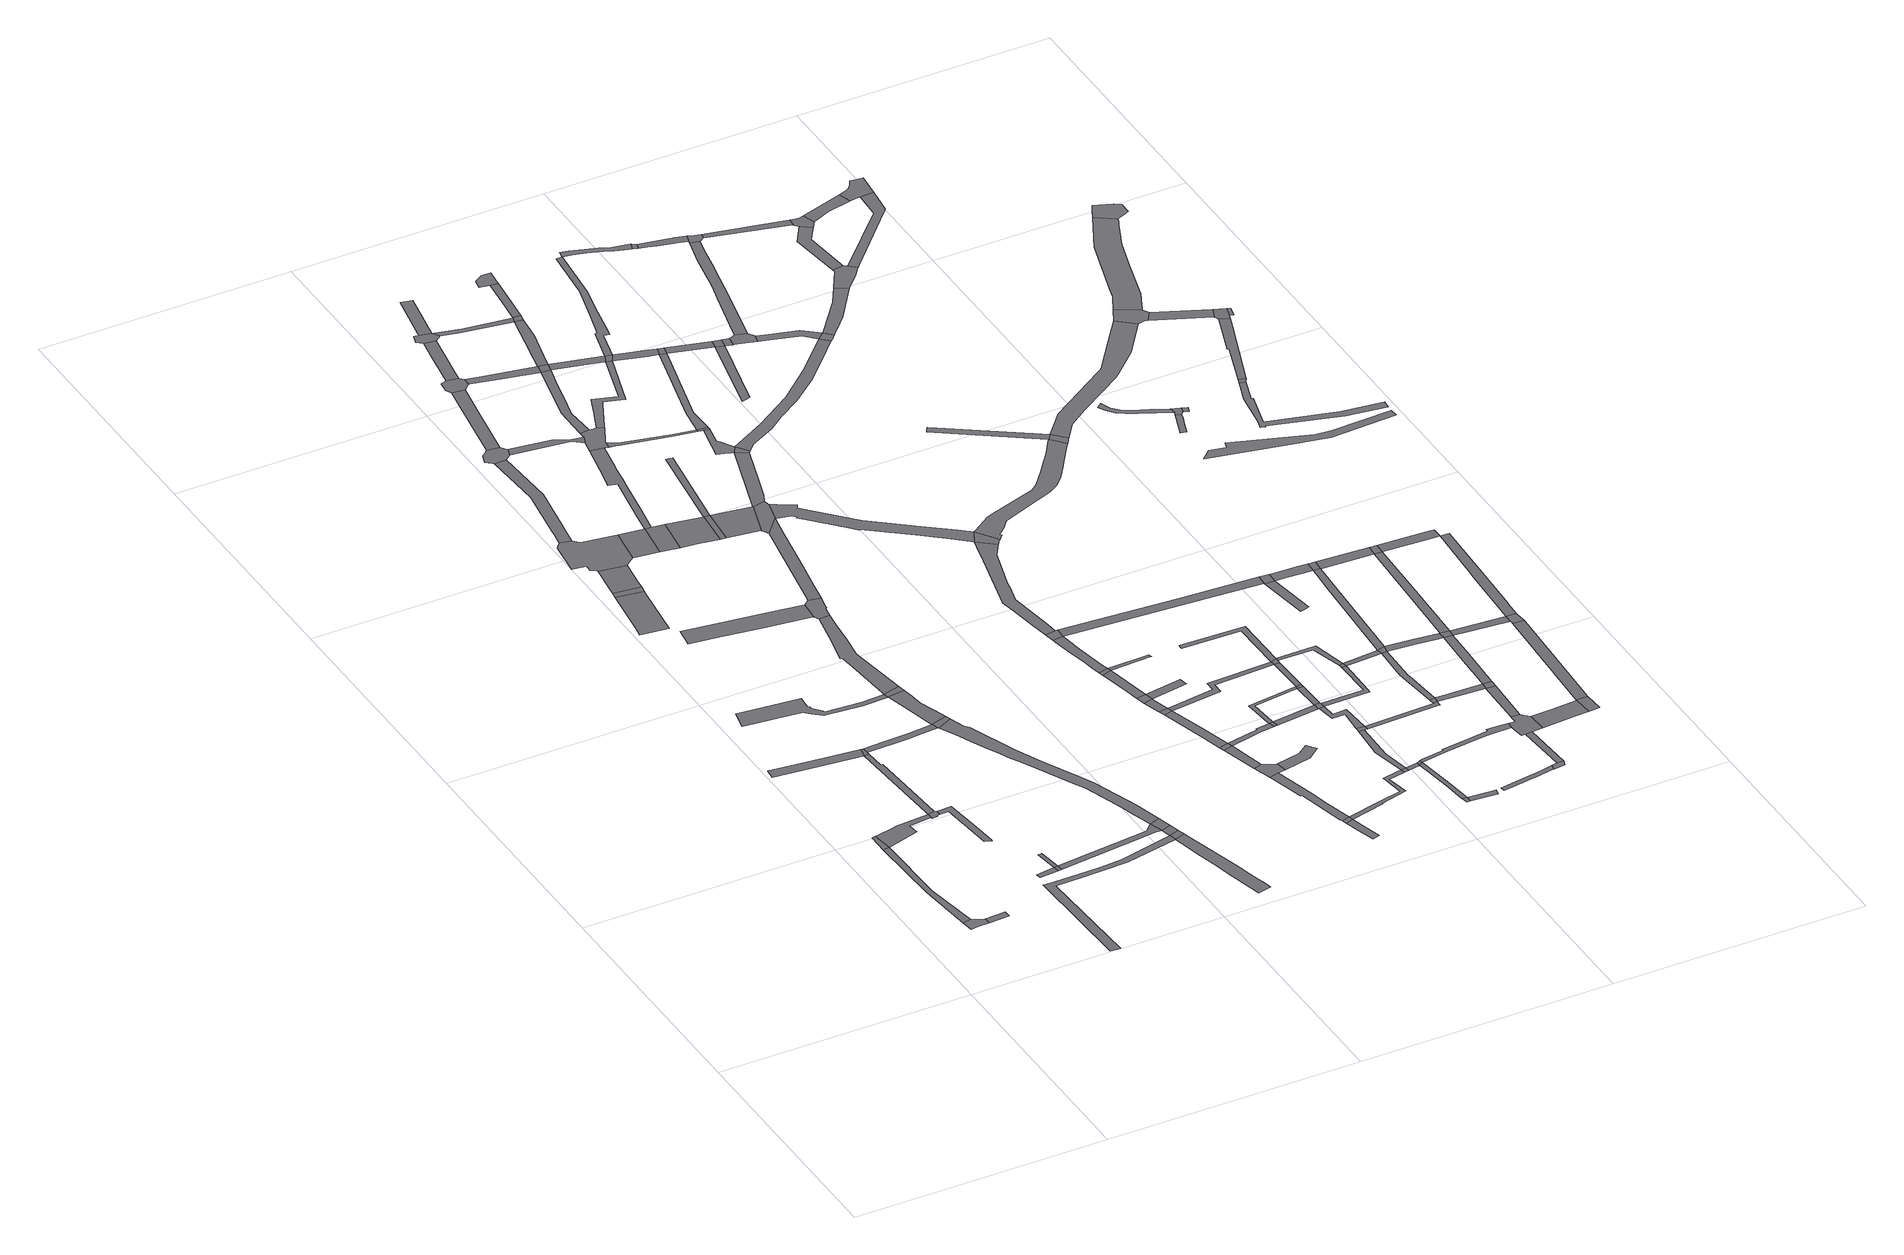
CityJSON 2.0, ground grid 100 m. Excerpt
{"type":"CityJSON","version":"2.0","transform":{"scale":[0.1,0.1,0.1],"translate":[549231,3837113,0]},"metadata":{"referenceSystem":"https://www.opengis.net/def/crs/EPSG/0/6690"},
"CityObjects":{
"road1":{"type":"Road","geometry":[{"type":"MultiSurface","lod":"1","boundaries":[[[0,1,2,3,4,5]]]}]},
"road2":{"type":"Road","attributes":{"RoadStructureAttribute.sectionType":"1"},"geometry":[{"type":"MultiSurface","lod":"1","boundaries":[[[6,7,8,9,1,0]]]}]},
"road3":{"type":"Road","geometry":[{"type":"MultiSurface","lod":"1","boundaries":[[[10,11,12,5,4]]]}]},
"road4":{"type":"Road","geometry":[{"type":"MultiSurface","lod":"1","boundaries":[[[13,14,8,7]]]}]},
"road5":{"type":"Road","attributes":{"RoadStructureAttribute.sectionType":"1"},"geometry":[{"type":"MultiSurface","lod":"1","boundaries":[[[15,16,17,18,13,7,19,20,21,22]]]}]},
"road6":{"type":"Road","attributes":{"RoadStructureAttribute.sectionType":"1"},"geometry":[{"type":"MultiSurface","lod":"1","boundaries":[[[23,24,25,26,27]]]}]},
"road7":{"type":"Road","geometry":[{"type":"MultiSurface","lod":"1","boundaries":[[[28,15,22,29,30,31,32,33]]]}]},
"road8":{"type":"Road","attributes":{"RoadStructureAttribute.sectionType":"1"},"geometry":[{"type":"MultiSurface","lod":"1","boundaries":[[[34,35,36,37,38,39,40,41,33,32]]]}]},
"road9":{"type":"Road","attributes":{"RoadStructureAttribute.sectionType":"1"},"geometry":[{"type":"MultiSurface","lod":"1","boundaries":[[[42,43,44,45]]]}]},
"road10":{"type":"Road","attributes":{"RoadStructureAttribute.sectionType":"1"},"geometry":[{"type":"MultiSurface","lod":"1","boundaries":[[[46,47,48,26,49,15,28]]]}]},
"road11":{"type":"Road","geometry":[{"type":"MultiSurface","lod":"1","boundaries":[[[50,42,45,51]]]}]},
"road12":{"type":"Road","geometry":[{"type":"MultiSurface","lod":"1","boundaries":[[[52,53,42,50]]]}]},
"road13":{"type":"Road","geometry":[{"type":"MultiSurface","lod":"1","boundaries":[[[54,27,26,48,55]]]}]},
"road14":{"type":"Road","attributes":{"RoadStructureAttribute.sectionType":"1"},"geometry":[{"type":"MultiSurface","lod":"1","boundaries":[[[56,57,58,59,60,61,62]]]}]},
"road15":{"type":"Road","attributes":{"RoadStructureAttribute.sectionType":"1"},"geometry":[{"type":"MultiSurface","lod":"1","boundaries":[[[63,64,65,66,67,68,69,70,71,72,73,74,75,76,77,78,79]]]}]},
"road16":{"type":"Road","attributes":{"RoadStructureAttribute.sectionType":"1"},"geometry":[{"type":"MultiSurface","lod":"1","boundaries":[[[80,81,82,83,84,85,86,87,88,89,90,91,92,93,94,95,96,97]]]}]},
"road17":{"type":"Road","geometry":[{"type":"MultiSurface","lod":"1","boundaries":[[[98,56,62,99]]]}]},
"road18":{"type":"Road","attributes":{"RoadStructureAttribute.sectionType":"1"},"geometry":[{"type":"MultiSurface","lod":"1","boundaries":[[[100,101,98,99,102,103]]]}]},
"road19":{"type":"Road","attributes":{"RoadStructureAttribute.sectionType":"1"},"geometry":[{"type":"MultiSurface","lod":"1","boundaries":[[[104,105,106,107,54,55,108,109,110,111,112]]]}]},
"road20":{"type":"Road","geometry":[{"type":"MultiSurface","lod":"1","boundaries":[[[113,114,115,116,117,118,119,120,121,100,103,122,123,124,125,126,127]]]}]},
"road21":{"type":"Road","attributes":{"RoadStructureAttribute.sectionType":"1"},"geometry":[{"type":"MultiSurface","lod":"1","boundaries":[[[128,129,50,51,130,131]]]}]},
"road22":{"type":"Road","attributes":{"RoadStructureAttribute.sectionType":"1"},"geometry":[{"type":"MultiSurface","lod":"1","boundaries":[[[132,133,134,135,136,137,138,139,140,141,142]]]}]},
"road23":{"type":"Road","attributes":{"RoadStructureAttribute.sectionType":"1"},"geometry":[{"type":"MultiSurface","lod":"1","boundaries":[[[143,144,145,146,113,127,147,148,149,150]]]}]},
"road24":{"type":"Road","geometry":[{"type":"MultiSurface","lod":"1","boundaries":[[[151,104,112,152,153]]]}]},
"road25":{"type":"Road","attributes":{"RoadStructureAttribute.sectionType":"1"},"geometry":[{"type":"MultiSurface","lod":"1","boundaries":[[[154,155,156,157,158,159,160,161,162,104,151]]]}]},
"road26":{"type":"Road","geometry":[{"type":"MultiSurface","lod":"1","boundaries":[[[163,79,78,158,157]]]}]},
"road27":{"type":"Road","attributes":{"RoadStructureAttribute.sectionType":"1"},"geometry":[{"type":"MultiSurface","lod":"1","boundaries":[[[124,123,164,165]]]}]},
"road28":{"type":"Road","attributes":{"RoadStructureAttribute.sectionType":"1"},"geometry":[{"type":"MultiSurface","lod":"1","boundaries":[[[166,167,168,169,170,171,172,153,152,173,174,175,176,177,178,179,180,181,182,183,184,185,186,187,128,188]]]}]},
"road29":{"type":"Road","geometry":[{"type":"MultiSurface","lod":"1","boundaries":[[[189,190,191,192,193,194,195,143,150,196,197,198,199,200,201]]]}]},
"road30":{"type":"Road","attributes":{"RoadStructureAttribute.sectionType":"1"},"geometry":[{"type":"MultiSurface","lod":"1","boundaries":[[[202,203,204,205,206,207,208,209,210,79,163,211,212,213,214,215]]]}]},
"road31":{"type":"Road","attributes":{"RoadStructureAttribute.sectionType":"1"},"geometry":[{"type":"MultiSurface","lod":"1","boundaries":[[[216,217,218,219,220,221,222,97,223,224,225,226,227,228,229,230,231,232]]]}]},
"road32":{"type":"Road","geometry":[{"type":"MultiSurface","lod":"1","boundaries":[[[233,80,97,222]]]}]},
"road33":{"type":"Road","attributes":{"RoadStructureAttribute.sectionType":"1"},"geometry":[{"type":"MultiSurface","lod":"1","boundaries":[[[234,131,235,236,80,233]]]}]},
"road34":{"type":"Road","geometry":[{"type":"MultiSurface","lod":"1","boundaries":[[[188,128,131,234]]]}]},
"road35":{"type":"Road","geometry":[{"type":"MultiSurface","lod":"1","boundaries":[[[165,164,237,238,239,240,241]]]}]},
"road36":{"type":"Road","attributes":{"RoadStructureAttribute.sectionType":"1"},"geometry":[{"type":"MultiSurface","lod":"1","boundaries":[[[242,243,244,189,201,245,246]]]}]},
"road37":{"type":"Road","geometry":[{"type":"MultiSurface","lod":"1","boundaries":[[[247,142,141,202,215,248,249,250,251]]]}]},
"road38":{"type":"Road","attributes":{"RoadStructureAttribute.sectionType":"1"},"geometry":[{"type":"MultiSurface","lod":"1","boundaries":[[[252,239,238,253,254,255,256]]]}]},
"road39":{"type":"Road","attributes":{"RoadStructureAttribute.sectionType":"1"},"geometry":[{"type":"MultiSurface","lod":"1","boundaries":[[[257,258,259,198,197,260,261,262,263,264]]]}]},
"road40":{"type":"Road","attributes":{"RoadStructureAttribute.sectionType":"1"},"geometry":[{"type":"MultiSurface","lod":"1","boundaries":[[[265,266,267,268,269,270,271,165,241,272,273,274,275,276,277]]]}]},
"road41":{"type":"Road","geometry":[{"type":"MultiSurface","lod":"1","boundaries":[[[278,279,280,242,246,281,282,283,284,285]]]}]},
"road42":{"type":"Road","geometry":[{"type":"MultiSurface","lod":"1","boundaries":[[[256,255,286,287]]]}]},
"road43":{"type":"Road","attributes":{"RoadStructureAttribute.sectionType":"1"},"geometry":[{"type":"MultiSurface","lod":"1","boundaries":[[[288,289,290,278,285,291,292,293]]]}]},
"road44":{"type":"Road","attributes":{"RoadStructureAttribute.sectionType":"1"},"geometry":[{"type":"MultiSurface","lod":"1","boundaries":[[[294,295,296,297,298,299,300,247,251]]]}]},
"road45":{"type":"Road","attributes":{"RoadStructureAttribute.sectionType":"1"},"geometry":[{"type":"MultiSurface","lod":"1","boundaries":[[[301,287,286,302,303]]]}]},
"road46":{"type":"Road","geometry":[{"type":"MultiSurface","lod":"1","boundaries":[[[304,305,306,307,308,264,263,309,265,277,310,311,312,313,314,315,316]]]}]},
"road47":{"type":"Road","geometry":[{"type":"MultiSurface","lod":"1","boundaries":[[[317,318,319,320,288,293,321,322,323,324]]]}]},
"road48":{"type":"Road","geometry":[{"type":"MultiSurface","lod":"1","boundaries":[[[325,326,327,256,287]]]}]},
"road49":{"type":"Road","attributes":{"RoadStructureAttribute.sectionType":"1"},"geometry":[{"type":"MultiSurface","lod":"1","boundaries":[[[328,329,330,284,283,331,332,333,334]]]}]},
"road50":{"type":"Road","attributes":{"RoadStructureAttribute.sectionType":"1"},"geometry":[{"type":"MultiSurface","lod":"1","boundaries":[[[335,336,324,323,337,338]]]}]},
"road51":{"type":"Road","geometry":[{"type":"MultiSurface","lod":"1","boundaries":[[[339,340,341,303,302,342,343,299,298,344]]]}]},
"road52":{"type":"Road","attributes":{"RoadStructureAttribute.sectionType":"1"},"geometry":[{"type":"MultiSurface","lod":"1","boundaries":[[[333,345,346,347,348,349,306,305,350,351,352,353,354]]]}]},
"road53":{"type":"Road","attributes":{"RoadStructureAttribute.sectionType":"1"},"geometry":[{"type":"MultiSurface","lod":"1","boundaries":[[[355,356,357,358,312,311,359,360,361,362,363]]]}]},
"road54":{"type":"Road","geometry":[{"type":"MultiSurface","lod":"1","boundaries":[[[334,333,354,364]]]}]},
"road55":{"type":"Road","attributes":{"RoadStructureAttribute.sectionType":"1"},"geometry":[{"type":"MultiSurface","lod":"1","boundaries":[[[365,366,323,322,367,368,369]]]}]},
"road56":{"type":"Road","attributes":{"RoadStructureAttribute.sectionType":"1"},"geometry":[{"type":"MultiSurface","lod":"1","boundaries":[[[370,371,372,373,374,375]]]}]},
"road57":{"type":"Road","attributes":{"RoadStructureAttribute.sectionType":"1"},"geometry":[{"type":"MultiSurface","lod":"1","boundaries":[[[376,377,303,341,378,379,380]]]}]},
"road58":{"type":"Road","attributes":{"RoadStructureAttribute.sectionType":"1"},"geometry":[{"type":"MultiSurface","lod":"1","boundaries":[[[381,382,383,384,385,386,387,388,316,315,389,390,391,392,393,394,395]]]}]},
"road59":{"type":"Road","geometry":[{"type":"MultiSurface","lod":"1","boundaries":[[[396,397,372,371]]]}]},
"road60":{"type":"Road","attributes":{"RoadStructureAttribute.sectionType":"1"},"geometry":[{"type":"MultiSurface","lod":"1","boundaries":[[[398,399,400,401,402,403,404,405,397,396]]]}]},
"road61":{"type":"Road","attributes":{"RoadStructureAttribute.sectionType":"1"},"geometry":[{"type":"MultiSurface","lod":"1","boundaries":[[[406,407,408,409,410]]]}]},
"road62":{"type":"Road","geometry":[{"type":"MultiSurface","lod":"1","boundaries":[[[411,412,408,407]]]}]},
"road63":{"type":"Road","attributes":{"RoadStructureAttribute.sectionType":"1"},"geometry":[{"type":"MultiSurface","lod":"1","boundaries":[[[413,414,415,416,417,412,411]]]}]},
"road64":{"type":"Road","geometry":[{"type":"MultiSurface","lod":"1","boundaries":[[[418,419,416,415]]]}]},
"road65":{"type":"Road","attributes":{"RoadStructureAttribute.sectionType":"1"},"geometry":[{"type":"MultiSurface","lod":"1","boundaries":[[[420,421,422,419,418]]]}]},
"road66":{"type":"Road","geometry":[{"type":"MultiSurface","lod":"1","boundaries":[[[423,424,425,422,421]]]}]},
"road67":{"type":"Road","geometry":[{"type":"MultiSurface","lod":"1","boundaries":[[[410,409,401,400,426,427]]]}]},
"road68":{"type":"Road","attributes":{"RoadStructureAttribute.sectionType":"1"},"geometry":[{"type":"MultiSurface","lod":"1","boundaries":[[[428,429,430,431,424,423]]]}]},
"road69":{"type":"Road","attributes":{"RoadStructureAttribute.sectionType":"1"},"geometry":[{"type":"MultiSurface","lod":"1","boundaries":[[[368,432,433,434,435,436,334,364,437,438,439,440,441,442]]]}]},
"road70":{"type":"Road","geometry":[{"type":"MultiSurface","lod":"1","boundaries":[[[443,444,430,429]]]}]},
"road71":{"type":"Road","attributes":{"RoadStructureAttribute.sectionType":"1"},"geometry":[{"type":"MultiSurface","lod":"1","boundaries":[[[445,446,447,448,449,450,451,452,453,454,455,456,457,458,444,443]]]}]},
"road72":{"type":"Road","attributes":{"RoadStructureAttribute.sectionType":"1"},"geometry":[{"type":"MultiSurface","lod":"1","boundaries":[[[364,354,459,381,460]]]}]},
"road73":{"type":"Road","geometry":[{"type":"MultiSurface","lod":"1","boundaries":[[[461,462,452,451,463]]]}]},
"road74":{"type":"Road","attributes":{"RoadStructureAttribute.sectionType":"1"},"geometry":[{"type":"MultiSurface","lod":"1","boundaries":[[[464,465,466,467,468,376,469,470,471,472,473,474]]]}]},
"road75":{"type":"Road","geometry":[{"type":"MultiSurface","lod":"1","boundaries":[[[363,362,464,474,475]]]}]},
"road76":{"type":"Road","geometry":[{"type":"MultiSurface","lod":"1","boundaries":[[[469,376,380,476]]]}]},
"road77":{"type":"Road","attributes":{"RoadStructureAttribute.sectionType":"1"},"geometry":[{"type":"MultiSurface","lod":"1","boundaries":[[[477,478,479,480,481,482,483,484,485,486,487,488,489,344,298,490,491,492,493,494,495,496,497,498,499,500,501,502,503,504,505,506]]]}]},
"road78":{"type":"Road","geometry":[{"type":"MultiSurface","lod":"1","boundaries":[[[507,369,368,442,508]]]}]},
"road79":{"type":"Road","geometry":[{"type":"MultiSurface","lod":"1","boundaries":[[[509,510,423,421]]]}]},
"road80":{"type":"Road","attributes":{"RoadStructureAttribute.sectionType":"1"},"geometry":[{"type":"MultiSurface","lod":"1","boundaries":[[[511,512,513,514,515,411,407,516,517,518]]]}]},
"road81":{"type":"Road","geometry":[{"type":"MultiSurface","lod":"1","boundaries":[[[519,520,521,522,443,429]]]}]},
"road82":{"type":"Road","geometry":[{"type":"MultiSurface","lod":"1","boundaries":[[[523,524,525,526,427,426]]]}]},
"road83":{"type":"Road","attributes":{"RoadStructureAttribute.sectionType":"1"},"geometry":[{"type":"MultiSurface","lod":"1","boundaries":[[[527,528,529,507,508,530,531]]]}]},
"road84":{"type":"Road","geometry":[{"type":"MultiSurface","lod":"1","boundaries":[[[460,381,395,532]]]}]},
"road85":{"type":"Road","attributes":{"RoadStructureAttribute.sectionType":"1"},"geometry":[{"type":"MultiSurface","lod":"1","boundaries":[[[505,533,534,535,536,537,538,539,540,462,461,541,542,543,544,545,546,547]]]}]},
"road86":{"type":"Road","attributes":{"RoadStructureAttribute.sectionType":"1"},"geometry":[{"type":"MultiSurface","lod":"1","boundaries":[[[548,549,550,551,552,553,554,396,371,555,556,557,558,559]]]}]},
"road87":{"type":"Road","geometry":[{"type":"MultiSurface","lod":"1","boundaries":[[[560,561,562,563,527,531,564,565,566]]]}]},
"road88":{"type":"Road","attributes":{"RoadStructureAttribute.sectionType":"1"},"geometry":[{"type":"MultiSurface","lod":"1","boundaries":[[[567,568,569,570,571,363,475,572,573]]]}]},
"road89":{"type":"Road","geometry":[{"type":"MultiSurface","lod":"1","boundaries":[[[574,511,518,575]]]}]},
"road90":{"type":"Road","attributes":{"RoadStructureAttribute.sectionType":"1"},"geometry":[{"type":"MultiSurface","lod":"1","boundaries":[[[576,532,395,577,567,578]]]}]},
"road91":{"type":"Road","attributes":{"RoadStructureAttribute.sectionType":"1"},"geometry":[{"type":"MultiSurface","lod":"1","boundaries":[[[579,580,581,418,415,582,583,584]]]}]},
"road92":{"type":"Road","geometry":[{"type":"MultiSurface","lod":"1","boundaries":[[[506,505,547,585,586,587,588,589]]]}]},
"road93":{"type":"Road","attributes":{"RoadStructureAttribute.sectionType":"1"},"geometry":[{"type":"MultiSurface","lod":"1","boundaries":[[[590,591,592,574,575,593,594]]]}]},
"road94":{"type":"Road","attributes":{"RoadStructureAttribute.sectionType":"1"},"geometry":[{"type":"MultiSurface","lod":"1","boundaries":[[[595,596,597,598,599,600,601,602,603,604,605,606,607,608,609,460,532]]]}]},
"road95":{"type":"Road","geometry":[{"type":"MultiSurface","lod":"1","boundaries":[[[578,567,573,610]]]}]},
"road96":{"type":"Road","attributes":{"RoadStructureAttribute.sectionType":"1"},"geometry":[{"type":"MultiSurface","lod":"1","boundaries":[[[611,612,613,511,574,614,615,616]]]}]},
"road97":{"type":"Road","geometry":[{"type":"MultiSurface","lod":"1","boundaries":[[[617,548,559,618]]]}]},
"road98":{"type":"Road","geometry":[{"type":"MultiSurface","lod":"1","boundaries":[[[619,620,621,622]]]}]},
"road99":{"type":"Road","attributes":{"RoadStructureAttribute.sectionType":"1"},"geometry":[{"type":"MultiSurface","lod":"1","boundaries":[[[623,624,548,617,625,626]]]}]},
"road100":{"type":"Road","attributes":{"RoadStructureAttribute.sectionType":"1"},"geometry":[{"type":"MultiSurface","lod":"1","boundaries":[[[627,617,618,628]]]}]},
"road101":{"type":"Road","attributes":{"RoadStructureAttribute.sectionType":"1"},"geometry":[{"type":"MultiSurface","lod":"1","boundaries":[[[629,630,628,631,632,619,622]]]}]},
"road102":{"type":"Road","attributes":{"RoadStructureAttribute.sectionType":"1"},"geometry":[{"type":"MultiSurface","lod":"1","boundaries":[[[633,634,635,636,637,638]]]}]},
"road103":{"type":"Road","attributes":{"RoadStructureAttribute.sectionType":"1"},"geometry":[{"type":"MultiSurface","lod":"1","boundaries":[[[610,573,633,639]]]}]},
"road104":{"type":"Road","geometry":[{"type":"MultiSurface","lod":"1","boundaries":[[[640,641,590,594,642,643,644,645]]]}]},
"road105":{"type":"Road","geometry":[{"type":"MultiSurface","lod":"1","boundaries":[[[646,627,628,630]]]}]},
"road106":{"type":"Road","attributes":{"RoadStructureAttribute.sectionType":"1"},"geometry":[{"type":"MultiSurface","lod":"1","boundaries":[[[647,648,649,650,651,579,652]]]}]},
"road107":{"type":"Road","geometry":[{"type":"MultiSurface","lod":"1","boundaries":[[[653,623,626,654,655]]]}]},
"road108":{"type":"Road","attributes":{"RoadStructureAttribute.sectionType":"1"},"geometry":[{"type":"MultiSurface","lod":"1","boundaries":[[[656,657,643,642,658,659,653,655]]]}]},
"road109":{"type":"Road","attributes":{"RoadStructureAttribute.sectionType":"1"},"geometry":[{"type":"MultiSurface","lod":"1","boundaries":[[[660,616,590,641]]]}]},
"road110":{"type":"Road","attributes":{"RoadStructureAttribute.sectionType":"1"},"geometry":[{"type":"MultiSurface","lod":"1","boundaries":[[[661,622,621,662,663,664,665]]]}]},
"road111":{"type":"Road","attributes":{"RoadStructureAttribute.sectionType":"1"},"geometry":[{"type":"MultiSurface","lod":"1","boundaries":[[[666,667,668,669,670,671,469,476,672,673,674,675,676,677,678]]]}]},
"road112":{"type":"Road","geometry":[{"type":"MultiSurface","lod":"1","boundaries":[[[679,611,616,660]]]}]},
"road113":{"type":"Road","attributes":{"RoadStructureAttribute.sectionType":"1"},"geometry":[{"type":"MultiSurface","lod":"1","boundaries":[[[680,681,463,451,682,683,684]]]}]},
"road114":{"type":"Road","attributes":{"RoadStructureAttribute.sectionType":"1"},"geometry":[{"type":"MultiSurface","lod":"1","boundaries":[[[685,584,611,679]]]}]},
"road115":{"type":"Road","geometry":[{"type":"MultiSurface","lod":"1","boundaries":[[[639,633,638,686]]]}]},
"road116":{"type":"Road","geometry":[{"type":"MultiSurface","lod":"1","boundaries":[[[652,579,584,685,687]]]}]},
"road117":{"type":"Road","attributes":{"RoadStructureAttribute.sectionType":"1"},"geometry":[{"type":"MultiSurface","lod":"1","boundaries":[[[686,638,688,689]]]}]},
"road118":{"type":"Road","attributes":{"RoadStructureAttribute.sectionType":"1"},"geometry":[{"type":"MultiSurface","lod":"1","boundaries":[[[690,691,692,693,694,645,644]]]}]},
"road119":{"type":"Road","geometry":[{"type":"MultiSurface","lod":"1","boundaries":[[[695,696,697,689,688,698,699,700,701,702,703]]]}]},
"road120":{"type":"Road","attributes":{"RoadStructureAttribute.sectionType":"1"},"geometry":[{"type":"MultiSurface","lod":"1","boundaries":[[[704,705,706,707,708,655,654]]]}]},
"road121":{"type":"Road","attributes":{"RoadStructureAttribute.sectionType":"1"},"geometry":[{"type":"MultiSurface","lod":"1","boundaries":[[[709,652,687,710,711,712]]]}]},
"road122":{"type":"Road","attributes":{"RoadStructureAttribute.sectionType":"1"},"geometry":[{"type":"MultiSurface","lod":"1","boundaries":[[[713,714,715,716,717,718,602,719,720,721,722,723,724,725,726]]]}]},
"road123":{"type":"Road","attributes":{"RoadStructureAttribute.sectionType":"1"},"geometry":[{"type":"MultiSurface","lod":"1","boundaries":[[[727,728,729,730,731,732,733,646,630,734,735,736,737,738,739,740]]]}]},
"road124":{"type":"Road","attributes":{"RoadStructureAttribute.sectionType":"1"},"geometry":[{"type":"MultiSurface","lod":"1","boundaries":[[[741,742,743,744,745,746,747,748,749,750,506,589,751,752,753,754,755,756,757,758,759,760,761,762,763,764,765]]]}]},
"road125":{"type":"Road","attributes":{"RoadStructureAttribute.sectionType":"1"},"geometry":[{"type":"MultiSurface","lod":"1","boundaries":[[[766,767,768,769,770,771,772,773,774,775,776]]]}]},
"road126":{"type":"Road","geometry":[{"type":"MultiSurface","lod":"1","boundaries":[[[712,711,693,692]]]}]},
"road127":{"type":"Road","attributes":{"RoadStructureAttribute.sectionType":"1"},"geometry":[{"type":"MultiSurface","lod":"1","boundaries":[[[777,778,779,701,700,780,781,782,666,783]]]}]},
"road128":{"type":"Road","geometry":[{"type":"MultiSurface","lod":"1","boundaries":[[[726,725,784,785]]]}]},
"road129":{"type":"Road","geometry":[{"type":"MultiSurface","lod":"1","boundaries":[[[786,787,708,707]]]}]},
"road130":{"type":"Road","attributes":{"RoadStructureAttribute.sectionType":"1"},"geometry":[{"type":"MultiSurface","lod":"1","boundaries":[[[788,712,692,789]]]}]},
"road131":{"type":"Road","attributes":{"RoadStructureAttribute.sectionType":"1"},"geometry":[{"type":"MultiSurface","lod":"1","boundaries":[[[790,791,792,793,794,795,796,797,798,695,703,799,800,801,802,803,804]]]}]},
"road132":{"type":"Road","geometry":[{"type":"MultiSurface","lod":"1","boundaries":[[[805,806,807,766,776,808,809,810,811,812]]]}]},
"road133":{"type":"Road","attributes":{"RoadStructureAttribute.sectionType":"1"},"geometry":[{"type":"MultiSurface","lod":"1","boundaries":[[[813,814,815,816,789,817,818,787,786]]]}]},
"road134":{"type":"Road","attributes":{"RoadStructureAttribute.sectionType":"1"},"geometry":[{"type":"MultiSurface","lod":"1","boundaries":[[[819,820,821,741,822]]]}]},
"road135":{"type":"Road","geometry":[{"type":"MultiSurface","lod":"1","boundaries":[[[783,666,678,823,824,825]]]}]},
"road136":{"type":"Road","attributes":{"RoadStructureAttribute.sectionType":"1"},"geometry":[{"type":"MultiSurface","lod":"1","boundaries":[[[826,827,828,805,812]]]}]},
"road137":{"type":"Road","attributes":{"RoadStructureAttribute.sectionType":"1"},"geometry":[{"type":"MultiSurface","lod":"1","boundaries":[[[829,830,785,784,831,832,833,834,835]]]}]},
"road138":{"type":"Road","geometry":[{"type":"MultiSurface","lod":"1","boundaries":[[[836,837,838,839,840,841]]]}]},
"road139":{"type":"Road","geometry":[{"type":"MultiSurface","lod":"1","boundaries":[[[842,788,789,816]]]}]},
"road140":{"type":"Road","attributes":{"RoadStructureAttribute.sectionType":"1"},"geometry":[{"type":"MultiSurface","lod":"1","boundaries":[[[843,786,707,844,845,846]]]}]},
"road141":{"type":"Road","geometry":[{"type":"MultiSurface","lod":"1","boundaries":[[[684,683,841,840,847]]]}]},
"road142":{"type":"Road","geometry":[{"type":"MultiSurface","lod":"1","boundaries":[[[848,849,850,851,852,740,739,853,854,855,828,827,856,857,858,859]]]}]},
"road143":{"type":"Road","attributes":{"RoadStructureAttribute.sectionType":"1"},"geometry":[{"type":"MultiSurface","lod":"1","boundaries":[[[845,848,859,860]]]}]},
"road144":{"type":"Road","geometry":[{"type":"MultiSurface","lod":"1","boundaries":[[[835,834,790,804,861,862,863,864]]]}]},
"road145":{"type":"Road","attributes":{"RoadStructureAttribute.sectionType":"1"},"geometry":[{"type":"MultiSurface","lod":"1","boundaries":[[[865,866,867,868,788,842,869,870,871]]]}]},
"road146":{"type":"Road","attributes":{"RoadStructureAttribute.sectionType":"1"},"geometry":[{"type":"MultiSurface","lod":"1","boundaries":[[[872,842,816,873,874,875,876]]]}]},
"road147":{"type":"Road","attributes":{"RoadStructureAttribute.sectionType":"1"},"geometry":[{"type":"MultiSurface","lod":"1","boundaries":[[[877,878,847,840,879,880,865,881]]]}]},
"road148":{"type":"Road","geometry":[{"type":"MultiSurface","lod":"1","boundaries":[[[846,845,860,882]]]}]},
"road149":{"type":"Road","geometry":[{"type":"MultiSurface","lod":"1","boundaries":[[[822,741,765,883]]]}]},
"road150":{"type":"Road","attributes":{"RoadStructureAttribute.sectionType":"1"},"geometry":[{"type":"MultiSurface","lod":"1","boundaries":[[[884,885,886,825,824,887,888,889]]]}]},
"road151":{"type":"Road","attributes":{"RoadStructureAttribute.sectionType":"1"},"geometry":[{"type":"MultiSurface","lod":"1","boundaries":[[[890,891,857,856,892,893]]]}]},
"road152":{"type":"Road","attributes":{"RoadStructureAttribute.sectionType":"1"},"geometry":[{"type":"MultiSurface","lod":"1","boundaries":[[[875,894,895,896,897,898,846,882,899,900,901,902,903,904]]]}]},
"road153":{"type":"Road","geometry":[{"type":"MultiSurface","lod":"1","boundaries":[[[881,865,871,905]]]}]},
"road154":{"type":"Road","geometry":[{"type":"MultiSurface","lod":"1","boundaries":[[[876,875,904,906,907]]]}]},
"road155":{"type":"Road","attributes":{"RoadStructureAttribute.sectionType":"1"},"geometry":[{"type":"MultiSurface","lod":"1","boundaries":[[[863,862,908,909,910]]]}]},
"road156":{"type":"Road","geometry":[{"type":"MultiSurface","lod":"1","boundaries":[[[911,890,893,912,913,914]]]}]},
"road157":{"type":"Road","geometry":[{"type":"MultiSurface","lod":"1","boundaries":[[[915,916,917,884,889,918,919,920,921]]]}]},
"road158":{"type":"Road","attributes":{"RoadStructureAttribute.sectionType":"1"},"geometry":[{"type":"MultiSurface","lod":"1","boundaries":[[[905,871,922,923,924,925]]]}]},
"road159":{"type":"Road","attributes":{"RoadStructureAttribute.sectionType":"1"},"geometry":[{"type":"MultiSurface","lod":"1","boundaries":[[[924,926,927,907,906,928,929,930]]]}]},
"road160":{"type":"Road","attributes":{"RoadStructureAttribute.sectionType":"1"},"geometry":[{"type":"MultiSurface","lod":"1","boundaries":[[[931,932,916,915,933,934]]]}]},
"road161":{"type":"Road","attributes":{"RoadStructureAttribute.sectionType":"1"},"geometry":[{"type":"MultiSurface","lod":"1","boundaries":[[[906,904,935,936]]]}]},
"road162":{"type":"Road","attributes":{"RoadStructureAttribute.sectionType":"1"},"geometry":[{"type":"MultiSurface","lod":"1","boundaries":[[[937,911,914,938,939]]]}]},
"road163":{"type":"Road","geometry":[{"type":"MultiSurface","lod":"1","boundaries":[[[940,941,910,909,942,931,934,943,944]]]}]},
"road164":{"type":"Road","geometry":[{"type":"MultiSurface","lod":"1","boundaries":[[[925,924,930,945]]]}]},
"road165":{"type":"Road","attributes":{"RoadStructureAttribute.sectionType":"1"},"geometry":[{"type":"MultiSurface","lod":"1","boundaries":[[[946,947,948,949,950,951,952,953,954,955,956,957]]]}]},
"road166":{"type":"Road","attributes":{"RoadStructureAttribute.sectionType":"1"},"geometry":[{"type":"MultiSurface","lod":"1","boundaries":[[[958,959,960,961,962,963,964,965,822,883,966,967,968,969,970,971,972,973]]]}]},
"road167":{"type":"Road","geometry":[{"type":"MultiSurface","lod":"1","boundaries":[[[936,935,974,975,937,939,976,977,978]]]}]},
"road168":{"type":"Road","attributes":{"RoadStructureAttribute.sectionType":"1"},"geometry":[{"type":"MultiSurface","lod":"1","boundaries":[[[979,980,981,982,983,984]]]}]},
"road169":{"type":"Road","attributes":{"RoadStructureAttribute.sectionType":"1"},"geometry":[{"type":"MultiSurface","lod":"1","boundaries":[[[985,986,987,988,989,990,991,992,993,921,920]]]}]},
"road170":{"type":"Road","geometry":[{"type":"MultiSurface","lod":"1","boundaries":[[[957,956,979,984,994,995,996]]]}]},
"road171":{"type":"Road","attributes":{"RoadStructureAttribute.sectionType":"1"},"geometry":[{"type":"MultiSurface","lod":"1","boundaries":[[[997,944,943,998,999]]]}]},
"road172":{"type":"Road","attributes":{"RoadStructureAttribute.sectionType":"1"},"geometry":[{"type":"MultiSurface","lod":"1","boundaries":[[[1000,945,930,1001,1002,1003,1004]]]}]},
"road173":{"type":"Road","geometry":[{"type":"MultiSurface","lod":"1","boundaries":[[[1005,1006,996,995]]]}]},
"road174":{"type":"Road","attributes":{"RoadStructureAttribute.sectionType":"1"},"geometry":[{"type":"MultiSurface","lod":"1","boundaries":[[[1003,1007,1008,1009,1010,1011,936,978,1012,1013,1014,1015,1016,1017]]]}]},
"road175":{"type":"Road","geometry":[{"type":"MultiSurface","lod":"1","boundaries":[[[1018,1019,1020,1021,1022,997,999,1023,990,989,1024]]]}]},
"road176":{"type":"Road","attributes":{"RoadStructureAttribute.sectionType":"1"},"geometry":[{"type":"MultiSurface","lod":"1","boundaries":[[[1025,1026,1027,1028,1029,1030,1031,1032,1033,1034,1035,1036]]]}]},
"road177":{"type":"Road","geometry":[{"type":"MultiSurface","lod":"1","boundaries":[[[1037,1038,1039,1040]]]}]},
"road178":{"type":"Road","geometry":[{"type":"MultiSurface","lod":"1","boundaries":[[[1041,958,973,1042,1043,1044,1045,1046,1047,1048]]]}]},
"road179":{"type":"Road","attributes":{"RoadStructureAttribute.sectionType":"1"},"geometry":[{"type":"MultiSurface","lod":"1","boundaries":[[[1038,1049,1050,1051,1052,1053,1054,1055,1056,1057,1058,1059,1060,1039]]]}]},
"road180":{"type":"Road","attributes":{"RoadStructureAttribute.sectionType":"1"},"geometry":[{"type":"MultiSurface","lod":"1","boundaries":[[[1061,1062,1063,1064,1037,1040,1065,1066,1067,1068]]]}]},
"road181":{"type":"Road","attributes":{"RoadStructureAttribute.sectionType":"1"},"geometry":[{"type":"MultiSurface","lod":"1","boundaries":[[[1045,1044,1069,1070]]]}]},
"road182":{"type":"Road","attributes":{"RoadStructureAttribute.sectionType":"1"},"geometry":[{"type":"MultiSurface","lod":"1","boundaries":[[[1071,1072,1073,1074,1041,1048,1075,1076,1077,1078,1079,1080]]]}]},
"road183":{"type":"Road","geometry":[{"type":"MultiSurface","lod":"1","boundaries":[[[1070,1069,1061,1068,1081,1082,1083]]]}]},
"road184":{"type":"Road","attributes":{"RoadStructureAttribute.sectionType":"1"},"geometry":[{"type":"MultiSurface","lod":"1","boundaries":[[[1083,1082,1084,1085]]]}]},
"road185":{"type":"Road","geometry":[{"type":"MultiSurface","lod":"1","boundaries":[[[1086,1087,1071,1080,1088,1089,1090,1091,1092]]]}]}
},
"vertices":[
[215,404,0],[183,400,0],[189,350,0],[219,354,0],[262,356,0],[262,384,0],
[181,622,0],[174,926,0],[148,922,0],[158,621,0],
[344,359,0],[344,374,0],[343,388,0],
[162,1007,0],[149,1004,0],
[389,1039,0],[260,1029,0],[232,1021,0],[177,1010,0],[303,962,0],[299,1008,0],[310,1009,0],[390,1018,0],
[234,1513,0],[22,1536,0],[17,1495,0],[361,1458,0],[370,1498,0],
[416,1045,0],[390,1011,0],[412,1013,0],[413,1018,0],[423,1019,0],[422,1039,0],
[460,1021,0],[482,801,0],[495,796,0],[509,791,0],[509,797,0],[498,911,0],[484,1023,0],[482,1044,0],
[622,545,0],[547,534,0],[550,514,0],[624,522,0],
[393,1381,0],[386,1381,0],[380,1459,0],[388,1051,0],
[637,547,0],[639,524,0],
[624,642,0],[609,640,0],
[378,1498,0],[379,1470,0],
[54,2717,0],[52,2699,0],[27,2514,0],[22,2476,0],[130,2462,0],[159,2687,0],[161,2703,0],
[505,1748,0],[368,1759,0],[363,1766,0],[335,1800,0],[336,1811,0],[328,1812,0],[329,1829,0],[334,1870,0],[88,1896,0],[72,1817,0],[298,1792,0],[322,1769,0],[355,1739,0],[361,1739,0],[500,1728,0],[603,1733,0],[600,1755,0],
[1069,525,0],[853,477,0],[763,471,0],[676,470,0],[580,469,0],[547,469,0],[539,469,0],[538,469,0],[538,467,0],[538,453,0],[553,7,0],[591,1,0],[573,445,0],[579,445,0],[680,447,0],[764,448,0],[865,452,0],[1076,496,0],
[58,2744,0],[165,2730,0],
[77,2886,0],[62,2773,0],[168,2759,0],[183,2870,0],
[661,1514,0],[562,1504,0],[549,1503,0],[466,1501,0],[440,1472,0],[484,1473,0],[545,1475,0],[582,1479,0],[667,1485,0],
[41,3103,0],[39,3101,0],[23,3083,0],[20,3080,0],[1,2939,0],[35,2935,0],[58,2932,0],[55,2904,0],[77,2888,0],[185,2872,0],[223,2901,0],[243,3050,0],[109,3069,0],[97,3080,0],[84,3091,0],
[1042,620,0],[1011,589,0],[1037,569,0],[1059,565,0],
[606,2367,0],[533,2377,0],[155,2428,0],[144,2349,0],[287,2330,0],[289,2329,0],[430,2310,0],[521,2298,0],[596,2288,0],[608,2286,0],[614,2366,0],
[70,3634,0],[84,3394,0],[51,3170,0],[49,3155,0],[95,3161,0],[101,3197,0],[131,3389,0],[116,3634,0],
[725,1535,0],[671,1485,0],[732,1515,0],
[720,1551,0],[686,1650,0],[679,1701,0],[672,1743,0],[605,1733,0],[625,1653,0],[643,1578,0],[653,1540,0],[659,1519,0],
[667,1773,0],
[322,2888,0],[342,3037,0],
[1054,747,0],[989,934,0],[964,985,0],[890,1135,0],[842,1240,0],[766,1436,0],[751,1455,0],[701,1422,0],[730,1360,0],[756,1305,0],[785,1242,0],[797,1215,0],[803,1203,0],[820,1171,0],[853,1105,0],[896,1021,0],[923,966,0],[946,922,0],[984,810,0],[1001,756,0],[1020,696,0],[1031,656,0],[1084,636,0],
[84,3717,0],[65,3701,0],[57,3695,0],[44,3658,0],[50,3652,0],[55,3648,0],[61,3643,0],[137,3651,0],[141,3654,0],[151,3689,0],[149,3691,0],[145,3697,0],[133,3714,0],
[618,2267,0],[597,2152,0],[594,2135,0],[588,2109,0],[568,2019,0],[576,2012,0],[584,1930,0],[593,1834,0],[599,1764,0],[653,1872,0],[631,2018,0],[642,2110,0],[653,2210,0],[661,2267,0],
[1220,123,0],[1213,148,0],[1203,189,0],[1194,229,0],[1186,261,0],[1123,492,0],[1117,512,0],[1080,477,0],[1083,465,0],[1100,387,0],[1120,301,0],[1131,254,0],[1143,203,0],[1155,154,0],[1174,79,0],[1176,71,0],[1229,83,0],
[1109,541,0],
[1099,581,0],[1066,539,0],[1068,530,0],
[349,2884,0],[397,2877,0],[417,3026,0],[375,3033,0],[368,3034,0],
[143,4084,0],[128,3989,0],[121,3946,0],[167,3924,0],[192,4077,0],
[637,2383,0],[668,2314,0],[673,2314,0],[675,2326,0],[684,2375,0],
[549,3006,0],[459,2869,0],[507,2863,0],[544,2857,0],[558,3004,0],
[406,3633,0],[369,3639,0],[316,3666,0],[144,3654,0],[369,3626,0],[399,3605,0],[410,3598,0],[420,3630,0],
[399,3547,0],[375,3429,0],[355,3331,0],[355,3329,0],[382,3324,0],[389,3322,0],[354,3113,0],[386,3138,0],[415,3317,0],[416,3320,0],[428,3400,0],[431,3418,0],[452,3537,0],
[161,4159,0],[136,4149,0],[132,4108,0],[213,4097,0],[215,4099,0],[219,4102,0],[219,4135,0],[206,4150,0],
[567,2854,0],[580,3001,0],
[199,4395,0],[184,4304,0],[167,4198,0],[209,4169,0],[231,4302,0],[246,4390,0],
[698,2456,0],[727,2617,0],[754,2771,0],[767,2844,0],[773,2878,0],[712,2807,0],[677,2610,0],
[734,2978,0],[695,2836,0],[739,2977,0],
[475,3658,0],[458,3660,0],[420,3656,0],[421,3634,0],[421,3630,0],[409,3596,0],[456,3536,0],[467,3534,0],[472,3565,0],[473,3568,0],[510,3643,0],[510,3644,0],[486,3658,0],
[197,4449,0],[189,4450,0],[178,4414,0],[180,4413,0],[258,4398,0],[271,4408,0],[253,4436,0],[208,4447,0],
[634,3372,0],[621,3373,0],[608,3374,0],
[275,4124,0],[222,4134,0],[221,4134,0],[223,4102,0],[348,4075,0],[477,4047,0],[484,4085,0],
[246,4655,0],[210,4458,0],[264,4496,0],[291,4645,0],
[793,2972,0],[792,2976,0],[789,2988,0],[696,2834,0],[698,2830,0],[795,2964,0],
[465,3995,0],[443,3894,0],[422,3802,0],[422,3797,0],[420,3659,0],[450,3777,0],[451,3783,0],[471,3868,0],[496,3974,0],[512,4043,0],
[702,3497,0],[521,3538,0],[512,3540,0],[498,3549,0],[492,3529,0],[506,3526,0],[703,3485,0],[786,3472,0],[788,3483,0],
[519,4078,0],
[548,4386,0],[361,4411,0],[339,4393,0],[540,4362,0],[548,4388,0],
[1694,241,0],[1676,312,0],[1647,300,0],[1662,243,0],[1682,172,0],[1711,180,0],
[838,3299,0],[739,2979,0],[803,3019,0],[831,3108,0],[883,3271,0],
[705,3997,0],[645,3789,0],[630,3794,0],[552,3818,0],[551,3816,0],[544,3799,0],[523,3748,0],[488,3663,0],[514,3652,0],[553,3733,0],[572,3773,0],[580,3788,0],[641,3767,0],[657,3762,0],[728,3990,0],
[1672,331,0],[1641,319,0],
[1645,436,0],[1623,526,0],[1582,682,0],[1543,671,0],[1584,522,0],[1590,523,0],[1636,328,0],[1639,328,0],
[1540,812,0],[1518,904,0],[1481,894,0],[1521,748,0],[1554,757,0],
[1512,924,0],[1475,914,0],
[1479,1038,0],[1437,1182,0],[1435,1190,0],[1400,1180,0],[1456,985,0],
[1429,1212,0],[1392,1207,0],
[1409,1282,0],[1408,1288,0],[1371,1277,0],
[1401,1322,0],[1363,1315,0],[1369,1287,0],
[1611,687,0],[1603,732,0],
[1398,1338,0],[1363,1508,0],[1326,1494,0],[1353,1366,0],
[540,4358,0],[526,4292,0],[521,4268,0],[506,4192,0],[505,4189,0],[545,4184,0],[562,4258,0],[565,4287,0],[566,4289,0],[567,4307,0],[574,4358,0],
[1360,1523,0],[1322,1515,0],
[1353,1554,0],[1328,1675,0],[1327,1686,0],[1323,1713,0],[1323,1717,0],[1316,1765,0],[1315,1771,0],[1274,1764,0],[1276,1750,0],[1283,1711,0],[1288,1686,0],[1300,1627,0],[1306,1598,0],[1315,1547,0],
[686,4002,0],[720,4030,0],
[1308,1813,0],[1266,1806,0],[1318,1813,0],
[808,3468,0],[788,3371,0],[777,3318,0],[819,3306,0],[828,3302,0],[855,3327,0],[849,3337,0],[825,3377,0],[816,3391,0],[826,3441,0],[830,3466,0],
[830,3476,0],
[891,3280,0],
[1297,2515,0],[1209,2584,0],[1101,2671,0],[1074,2693,0],[1033,2724,0],[1006,2753,0],[889,2877,0],[870,2897,0],[878,2911,0],[880,2914,0],[870,2920,0],[817,2951,0],[802,2960,0],[789,2874,0],[809,2869,0],[833,2863,0],[844,2848,0],[841,2845,0],[863,2823,0],[979,2697,0],[996,2679,0],[999,2676,0],[1002,2678,0],[1072,2624,0],[1158,2555,0],[1243,2485,0],[1298,2440,0],[1300,2439,0],[1317,2424,0],[1343,2476,0],
[549,4389,0],[577,4385,0],
[1556,1311,0],[1550,1346,0],
[1697,962,0],[1641,955,0],[1642,950,0],[1635,949,0],[1616,944,0],[1615,925,0],[1647,932,0],[1704,938,0],
[1528,1516,0],[1530,1516,0],[1527,1522,0],[1525,1529,0],
[1724,711,0],[1772,750,0],[1745,786,0],[1703,754,0],
[571,4597,0],[569,4573,0],[560,4491,0],[592,4507,0],[601,4594,0],
[745,4023,0],
[1314,2412,0],[1309,2391,0],[1308,2389,0],[1299,2349,0],[1243,2115,0],[1228,2050,0],[1239,1977,0],[1256,1866,0],[1303,1861,0],[1276,2048,0],[1292,2116,0],[1296,2138,0],[1301,2157,0],[1347,2317,0],[1382,2369,0],
[1967,496,0],[1956,494,0],[1887,479,0],[1890,464,0],[1903,382,0],[1815,363,0],[1806,361,0],[1812,343,0],[1812,348,0],[1921,375,0],[1903,465,0],[1969,477,0],
[574,4666,0],[571,4663,0],[539,4643,0],[532,4604,0],[603,4610,0],[605,4629,0],[609,4662,0],
[890,3947,0],[804,3588,0],[794,3523,0],[791,3503,0],[790,3498,0],[827,3581,0],[916,3942,0],
[1712,964,0],[1715,940,0],
[870,3990,0],[851,3957,0],[900,3982,0],
[1880,1290,0],[1622,1279,0],[1622,1239,0],[1640,1215,0],[1640,1260,0],[1882,1270,0],
[1387,2377,0],[1388,2378,0],[1391,2382,0],[1395,2387,0],[1403,2395,0],
[1887,987,0],[1880,986,0],[1722,966,0],[1789,948,0],[1888,960,0],
[752,4052,0],[774,4143,0],[786,4140,0],[796,4138,0],[800,4155,0],[824,4275,0],[851,4409,0],[874,4631,0],[851,4631,0],[828,4416,0],[792,4277,0],[763,4165,0],[754,4165,0],[753,4165,0],[753,4164,0],
[924,3976,0],
[1886,1117,0],[1684,1090,0],[1696,972,0],[1712,973,0],[1702,1080,0],[1883,1105,0],
[1986,499,0],[1988,481,0],
[2072,244,0],[2077,216,0],[2089,215,0],[2091,241,0],
[1948,772,0],[1938,633,0],[1966,608,0],[1969,771,0],
[2038,508,0],[2037,489,0],
[2073,370,0],[2053,502,0],[2044,450,0],[2061,338,0],
[1083,3896,0],[1011,3566,0],[1009,3558,0],[1027,3563,0],[1044,3568,0],[1116,3886,0],
[1090,3932,0],
[1910,985,0],[1910,990,0],[1894,961,0],[1914,964,0],[1914,965,0],[1913,985,0],
[2049,513,0],
[1902,1522,0],[1645,1530,0],[1645,1520,0],[1645,1510,0],[1877,1505,0],[1904,1300,0],
[1949,793,0],[1982,771,0],[1981,791,0],
[1973,911,0],[1918,907,0],[1903,885,0],[1955,885,0],
[1908,1105,0],
[2172,233,0],[2126,212,0],[2195,206,0],[2196,207,0],[2201,231,0],
[1424,3767,0],[1422,3765,0],[1286,3626,0],[1259,3602,0],[1153,3508,0],[1000,3407,0],[919,3311,0],[1020,3363,0],[1084,3412,0],[1179,3473,0],[1287,3561,0],[1413,3690,0],[1458,3737,0],
[1907,1118,0],
[1874,1776,0],[1780,1781,0],[1901,1733,0],[2085,1721,0],[2087,1765,0],
[1904,1270,0],
[1123,3924,0],
[1904,1287,0],
[1146,3878,0],[1151,3917,0],
[2097,967,0],[2097,982,0],[2098,1144,0],[2080,1144,0],[2083,987,0],
[1178,3927,0],[1158,3919,0],[1152,3917,0],[1149,3877,0],[1187,3867,0],[1229,3855,0],[1236,3890,0],[1234,3893,0],[1221,3915,0],
[2272,781,0],[2274,781,0],[2274,785,0],[2276,804,0],[2259,798,0],
[2062,1301,0],[2044,1286,0],[2080,1157,0],[2095,1164,0],
[1053,4600,0],[1039,4603,0],[1011,4618,0],[966,4635,0],[911,4652,0],[879,4658,0],[911,4624,0],[961,4612,0],[999,4600,0],[1034,4585,0],[1052,4578,0],[1084,4566,0],[1112,4557,0],[1122,4589,0],
[2407,569,0],[2345,572,0],[2345,562,0],[2269,553,0],[2152,538,0],[2152,530,0],[2061,519,0],[2151,517,0],[2240,528,0],[2307,537,0],[2343,541,0],[2343,539,0],[2429,540,0],[2429,569,0],
[1839,2849,0],[1836,2846,0],[1791,2779,0],[1761,2739,0],[1721,2689,0],[1673,2630,0],[1643,2607,0],[1452,2543,0],[1430,2535,0],[1353,2483,0],[1419,2412,0],[1421,2415,0],[1413,2419,0],[1433,2437,0],[1434,2438,0],[1445,2448,0],[1474,2484,0],[1636,2543,0],[1693,2567,0],[1731,2590,0],[1769,2629,0],[1801,2674,0],[1830,2716,0],[1876,2783,0],[1887,2798,0],
[2442,272,0],[2419,267,0],[2364,255,0],[2363,257,0],[2301,246,0],[2221,234,0],[2223,215,0],[2306,229,0],[2356,236,0],[2357,235,0],[2438,249,0],
[1391,3844,0],[1284,3875,0],[1241,3888,0],[1231,3855,0],[1284,3840,0],[1382,3812,0],[1452,3795,0],
[1132,4552,0],[1139,4576,0],
[2278,826,0],[2256,823,0],
[2240,1176,0],[2243,1153,0],
[1305,4495,0],[1285,4412,0],[1278,4385,0],[1267,4321,0],[1263,4299,0],[1252,4238,0],[1244,4204,0],[1231,4155,0],[1183,3950,0],[1283,4196,0],[1284,4200,0],[1304,4305,0],[1308,4321,0],[1326,4414,0],[1340,4486,0],
[2467,277,0],[2459,275,0],[2457,275,0],[2442,249,0],[2483,252,0],[2490,268,0],[2491,271,0],[2491,275,0],
[2263,986,0],[2262,994,0],[2265,1154,0],[2265,1156,0],[2237,1011,0],[2239,986,0],
[1503,3115,0],[1495,3104,0],[1487,3092,0],[1858,2874,0],
[1467,3746,0],[1484,3765,0],[1454,3794,0],
[2479,484,0],[2478,485,0],[2452,482,0],
[1277,4548,0],[1178,4568,0],[1165,4542,0],[1197,4532,0],[1278,4513,0],[1308,4506,0],[1317,4538,0],
[2116,1514,0],[2117,1512,0],[2135,1517,0],[2154,1522,0],[2125,1719,0],[2085,1717,0],
[2271,1186,0],
[2339,825,0],[2335,800,0],[2461,793,0],[2466,823,0],
[2127,1763,0],
[2457,599,0],[2456,588,0],[2456,584,0],[2456,568,0],[2452,568,0],[2431,523,0],[2437,482,0],[2452,483,0],[2523,488,0],[2518,568,0],[2501,587,0],[2491,598,0],
[2499,791,0],
[1342,4487,0],[1363,4501,0],[1367,4523,0],[1342,4528,0],
[2273,1711,0],[2271,1686,0],[2266,1601,0],[2241,1193,0],[2292,1567,0],[2296,1635,0],[2300,1709,0],
[2378,1176,0],[2377,1145,0],[2461,1137,0],[2480,1136,0],[2478,1166,0],
[2237,1757,0],[2142,1762,0],[2178,1716,0],[2259,1712,0],[2275,1755,0],
[2500,822,0],
[1906,2824,0],
[1617,4016,0],[1573,3941,0],[1459,3799,0],[1505,3787,0],[1562,3846,0],[1664,3989,0],
[2706,580,0],[2603,573,0],[2658,496,0],[2711,500,0],
[2474,999,0],[2470,911,0],[2469,896,0],[2469,891,0],[2468,877,0],[2501,841,0],[2502,859,0],[2502,866,0],[2503,886,0],[2508,1002,0],[2513,1131,0],
[2303,1753,0],
[2516,1161,0],[2482,1166,0],
[1672,4423,0],[1676,4422,0],[1679,4455,0],
[2706,582,0],[2729,501,0],[2756,503,0],[2751,583,0],
[1711,4120,0],[1666,4115,0],[1668,4103,0],[1723,4051,0],[1744,4078,0],[1752,4086,0],[1724,4110,0],
[2307,1708,0],[2495,1699,0],[2507,1698,0],[2512,1742,0],
[2495,1432,0],[2483,1174,0],[2519,1232,0],[2527,1431,0],[2537,1696,0],
[1689,4402,0],[1641,4327,0],[1688,4314,0],[1729,4376,0],
[2731,1113,0],[2731,1146,0],
[2733,1098,0],[2775,1091,0],[2776,1096,0],
[1715,4447,0],[1701,4450,0],[1679,4417,0],[1748,4403,0],[1732,4452,0],
[2540,1740,0],
[2236,2843,0],[2178,2867,0],[2143,2892,0],[2118,2919,0],[2102,2956,0],[2083,2941,0],[2098,2911,0],[2123,2882,0],[2151,2862,0],[2189,2840,0],[2304,2788,0],[2301,2813,0],
[2380,3377,0],[2306,3277,0],[2206,3143,0],[2196,3136,0],[2187,3131,0],[2067,3051,0],[1943,2970,0],[1859,2874,0],[1954,2891,0],[2035,2949,0],[2145,3019,0],[2226,3072,0],[2230,3075,0],[2244,3088,0],[2344,3182,0],[2448,3322,0],
[2731,1112,0],[2734,1111,0],[2774,1127,0],[2771,1127,0],[2771,1144,0],
[2298,2772,0],[2263,2668,0],[2285,2663,0],[2302,2713,0],[2314,2741,0],[2319,2761,0],
[1763,4098,0],[1989,4339,0],[1996,4347,0],[2004,4355,0],[2016,4464,0],[1962,4461,0],[1957,4357,0],[1956,4350,0],[1736,4123,0],
[2327,2774,0],[2332,2776,0],[2338,2800,0],
[1903,4507,0],[1822,4434,0],[1919,4457,0],
[2736,1730,0],[2542,1696,0],[2722,1688,0],[2762,1686,0],[2760,1728,0],
[2352,2769,0],[2359,2791,0],
[2750,1473,0],[2749,1452,0],[2746,1409,0],[2735,1211,0],[2732,1150,0],[2775,1209,0],[2775,1212,0],[2784,1404,0],[2787,1462,0],[2788,1490,0],[2797,1684,0],
[1975,4563,0],[1961,4539,0],[1948,4524,0],[1937,4518,0],[1929,4515,0],[1943,4459,0],[2025,4558,0],
[2736,2430,0],[2673,2437,0],[2620,2455,0],[2371,2539,0],[2364,2514,0],[2299,2528,0],[2259,2488,0],[2610,2416,0],[2618,2414,0],[2713,2395,0],[2976,2409,0],[2974,2440,0],
[2594,2860,0],[2587,2839,0],[2610,2833,0],[2621,2851,0],
[2411,3437,0],[2475,3327,0],[2479,3328,0],[2488,3325,0],[2514,3364,0],[2509,3375,0],[2506,3381,0],[2501,3390,0],
[2556,2746,0],[2532,2597,0],[2524,2565,0],[2542,2559,0],[2543,2565,0],[2817,2486,0],[2975,2463,0],[2978,2497,0],[2817,2519,0],[2549,2590,0],[2585,2731,0],[2578,2734,0],
[2710,3216,0],[2648,3039,0],[2653,3036,0],[2604,2889,0],[2623,2856,0],[2699,3069,0],[2720,3127,0],[2745,3198,0],
[2701,3234,0],[2719,3277,0],
[2615,3967,0],[2535,3806,0],[2459,3553,0],[2449,3511,0],[2541,3477,0],[2587,3642,0],[2626,3774,0],[2673,3883,0],[2682,3902,0],[2687,3917,0],
[2749,3209,0],[2751,3216,0],[2763,3258,0],
[2766,3211,0],[2776,3252,0],
[2648,4033,0],[2631,3999,0],[2706,3926,0],[2718,3931,0],[2740,3940,0],[2742,3990,0],[2718,4005,0]
]}
